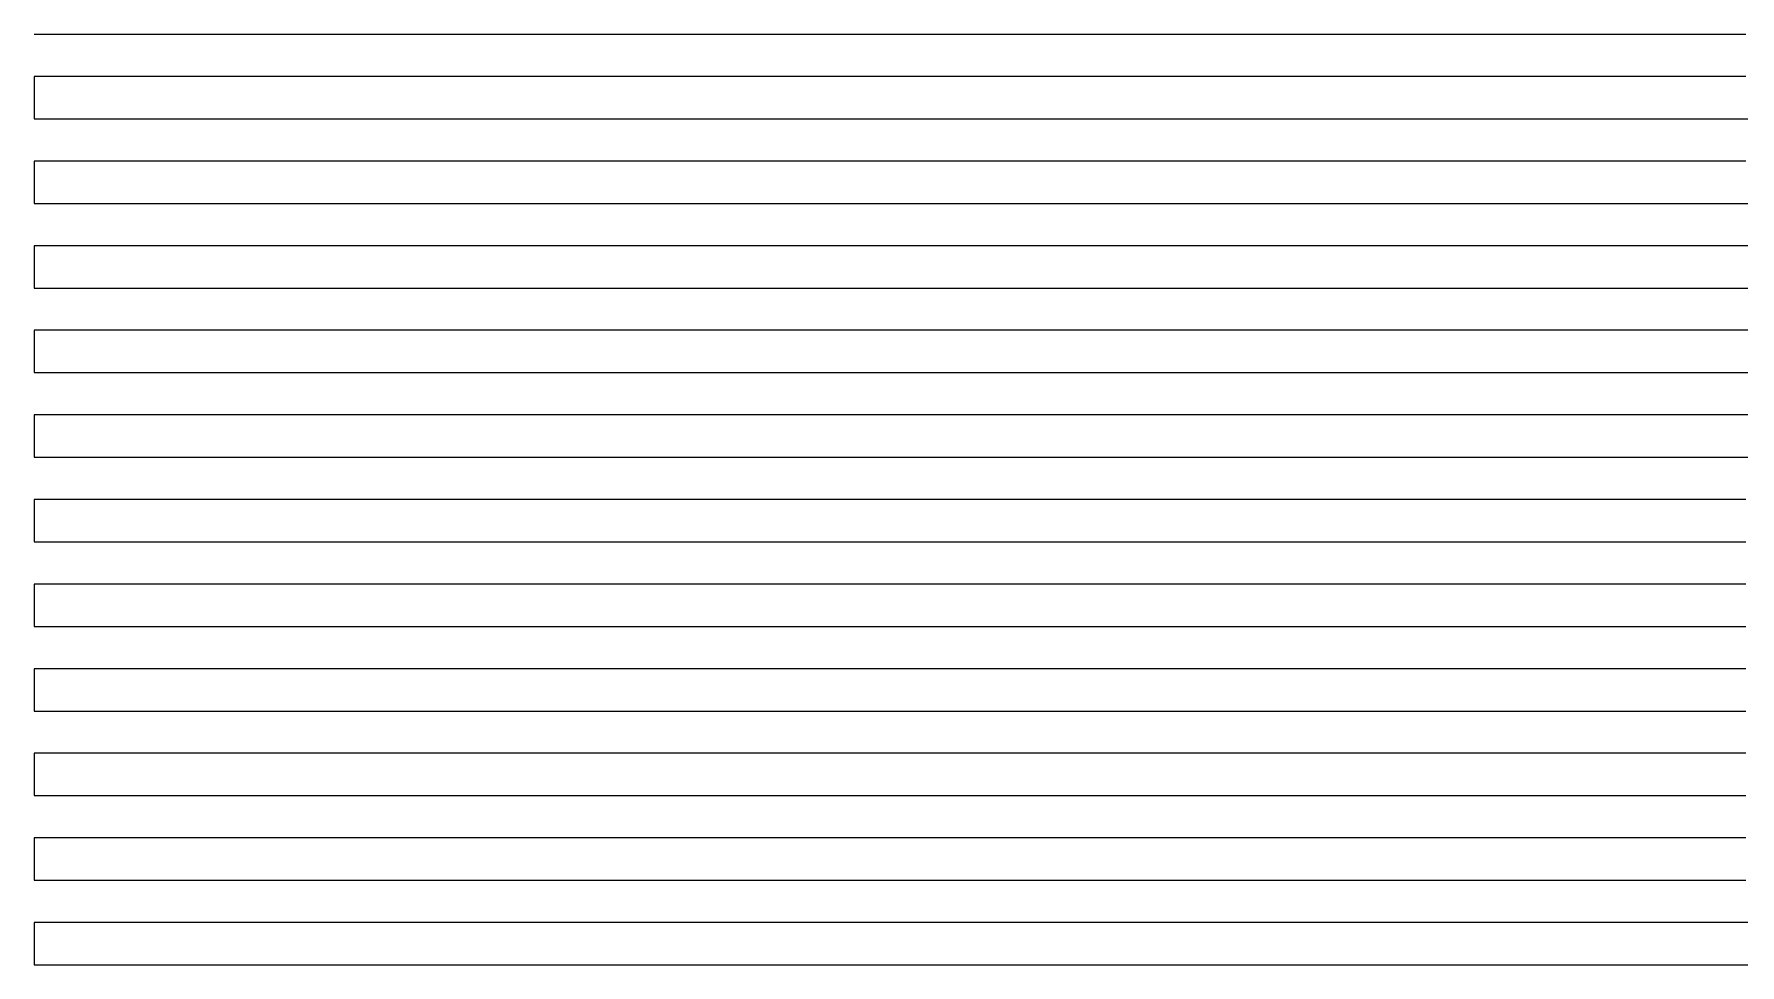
# Model space of a CAD drawing. Extents: x 20 to 170, y 60 to 234.
# Drawn here: x 20 to 57.5, y 213.53 to 234.01 of the extents above; entities that cross this region are included whole.
import ezdxf

# ---------------------------------------------------------------- set-up
doc = ezdxf.new("R2010")
doc.units = 0
doc.header["$LTSCALE"] = 0.000394
doc.layers.add('SPLINE', color=7, linetype='CONTINUOUS')

msp = doc.modelspace()

# ---------------------------------------------------------------- linework, layer by layer
at = {"layer": 'SPLINE', "color": 2}
for points in [[(20, 234.005997, -40), (27.905815, 234.005997, -40), (27.976707, 234.005997, -39.583485), (28.026337, 234.005997, -39.414444), (28.125626, 234.005997, -39.179585), (28.32177, 234.005997, -38.888344), (28.669207, 234.005997, -38.653568), (29.019009, 234.005997, -38.615948), (29.716219, 234.005997, -38.609688), (31.460461, 234.005997, -38.644108), (32.160057, 234.005997, -38.641029), (32.507484, 234.005997, -38.625347), (33.904289, 234.005997, -38.609688), (34.254089, 234.005997, -38.615948), (35.298748, 234.005997, -38.650387), (36.695564, 234.005997, -38.662949), (37.392784, 234.005997, -38.615948), (39.137024, 234.005997, -38.609688), (39.486828, 234.005997, -38.625347), (40.883621, 234.005997, -38.606567), (41.755745, 234.005997, -38.644108), (43.325081, 234.005997, -38.644108), (44.022324, 234.005997, -38.672329), (44.721901, 234.005997, -38.644108), (45.069336, 234.005997, -38.641029), (45.768921, 234.005997, -38.615948), (47.513161, 234.005997, -38.609688), (47.860573, 234.005997, -38.625347), (49.257393, 234.005997, -38.572128), (50.304405, 234.005997, -38.572128), (50.651855, 234.005997, -38.587769), (52.048649, 234.005997, -38.606567), (53.445454, 234.005997, -38.606567), (54.839912, 234.005997, -38.572128), (55.886955, 234.005997, -38.572128), (56.584152, 234.005997, -38.603428), (57.283749, 234.005997, -38.606567), (57.631187, 234.005997, -38.619068)], [(57.631187, 233.074875, -38.572128), (56.236717, 233.074875, -38.587769), (55.886955, 233.074875, -38.572128), (52.048649, 233.074875, -38.572128), (48.560173, 233.074875, -38.575249), (47.860573, 233.074875, -38.603428), (44.022324, 233.074875, -38.609688), (42.627861, 233.074875, -38.644108), (41.580833, 233.074875, -38.609688), (38.092358, 233.074875, -38.606567), (35.298748, 233.074875, -38.644108), (33.904289, 233.074875, -38.606567), (33.554504, 233.074875, -38.606567), (32.507484, 233.074875, -38.619068), (31.113033, 233.074875, -38.572128), (30.415813, 233.074875, -38.584648), (29.368792, 233.074875, -38.572128), (29.019009, 233.074875, -38.575249), (28.669207, 233.074875, -38.615948), (28.32177, 233.074875, -38.847664), (28.125626, 233.074875, -39.142025), (28.026337, 233.074875, -39.376865), (27.976707, 233.074875, -39.545925), (27.929451, 233.074875, -39.818344), (27.905815, 233.074875, -40), (20, 233.074875, -40), (20, 232.143631, -40), (27.905815, 232.143631, -40), (27.929451, 232.143631, -39.799564), (27.976707, 232.143631, -39.527145), (28.026337, 232.143631, -39.358086), (28.125626, 232.143631, -39.123245), (28.32177, 232.143631, -38.828884), (28.669207, 232.143631, -38.594028), (29.019009, 232.143631, -38.572128), (32.507484, 232.143631, -38.572128), (34.254089, 232.143631, -38.606567), (34.951309, 232.143631, -38.628529), (35.126213, 232.143631, -38.641029), (36.345772, 232.143631, -38.641029), (36.695564, 232.143631, -38.628529), (38.092358, 232.143631, -38.606567), (38.789589, 232.143631, -38.619068), (39.137024, 232.143631, -38.606567), (41.930641, 232.143631, -38.609688), (42.278061, 232.143631, -38.625347), (42.627861, 232.143631, -38.625347), (42.975304, 232.143631, -38.615948), (46.466133, 232.143631, -38.606567), (49.257393, 232.143631, -38.572128), (54.317574, 232.143631, -38.569008), (54.839912, 232.143631, -38.550209), (55.537144, 232.143631, -38.537689), (56.236717, 232.143631, -38.559589), (56.933956, 232.143631, -38.537689), (60.249893, 232.143631, -38.537689)], [(57.631187, 231.212433, -38.534527), (56.236717, 231.212433, -38.550209), (55.886955, 231.212433, -38.534527), (54.839912, 231.212433, -38.534527), (53.445454, 231.212433, -38.587769), (53.095692, 231.212433, -38.572128), (49.257393, 231.212433, -38.572128), (46.11636, 231.212433, -38.606567), (45.069336, 231.212433, -38.572128), (44.721901, 231.212433, -38.587769), (44.242104, 231.212433, -38.644108), (43.674873, 231.212433, -38.578388), (43.325081, 231.212433, -38.572128), (42.975304, 231.212433, -38.575249), (42.278061, 231.212433, -38.603428), (38.789589, 231.212433, -38.606567), (37.742561, 231.212433, -38.572128), (37.392784, 231.212433, -38.575249), (36.695564, 231.212433, -38.625347), (36.345772, 231.212433, -38.625347), (35.998344, 231.212433, -38.615948), (35.298748, 231.212433, -38.615948), (34.951309, 231.212433, -38.625347), (33.904289, 231.212433, -38.587769), (33.207077, 231.212433, -38.572128), (29.019009, 231.212433, -38.572128), (28.669207, 231.212433, -38.594028), (28.32177, 231.212433, -38.828884), (28.125626, 231.212433, -39.123245), (28.026337, 231.212433, -39.358086), (27.976707, 231.212433, -39.527145), (27.929451, 231.212433, -39.799564), (27.905815, 231.212433, -40), (20, 231.212433, -40), (20, 230.28363, -40), (27.905815, 230.28363, -40), (27.929451, 230.28363, -39.799564), (27.976707, 230.28363, -39.527145), (28.026337, 230.28363, -39.358086), (28.125626, 230.28363, -39.123245), (28.32177, 230.28363, -38.828884), (28.669207, 230.28363, -38.594028), (29.019009, 230.28363, -38.572128), (30.415813, 230.28363, -38.572128), (31.113033, 230.28363, -38.590908), (32.507484, 230.28363, -38.572128), (33.379604, 230.28363, -38.606567), (34.254089, 230.28363, -38.606567), (34.601509, 230.28363, -38.615948), (36.695564, 230.28363, -38.609688), (38.092358, 230.28363, -38.572128), (38.789589, 230.28363, -38.584648), (39.486828, 230.28363, -38.572128), (39.836601, 230.28363, -38.575249), (40.358929, 230.28363, -38.594028), (40.883621, 230.28363, -38.578388), (41.580833, 230.28363, -38.575249), (42.278061, 230.28363, -38.600307), (42.975304, 230.28363, -38.572128), (43.674873, 230.28363, -38.572128), (44.022324, 230.28363, -38.584648), (44.372093, 230.28363, -38.578388), (44.721901, 230.28363, -38.572128), (45.768921, 230.28363, -38.575249), (46.466133, 230.28363, -38.606567), (49.257393, 230.28363, -38.572128), (53.445454, 230.28363, -38.572128), (54.142704, 230.28363, -38.565849), (54.839912, 230.28363, -38.534527), (57.893524, 230.28363, -38.534527)], [(57.739895, 229.352356, -38.534527), (52.048649, 229.352356, -38.534527), (50.651855, 229.352356, -38.565849), (44.721901, 229.352356, -38.572128), (43.892323, 229.352356, -38.606567), (43.325081, 229.352356, -38.572128), (41.580833, 229.352356, -38.572128), (40.883621, 229.352356, -38.578388), (38.439804, 229.352356, -38.572128), (36.695564, 229.352356, -38.590908), (36.52066, 229.352356, -38.603428), (33.554504, 229.352356, -38.606567), (32.507484, 229.352356, -38.572128), (29.019009, 229.352356, -38.572128), (28.669207, 229.352356, -38.594028), (28.32177, 229.352356, -38.828884), (28.125626, 229.352356, -39.123245), (28.026337, 229.352356, -39.358086), (27.976707, 229.352356, -39.527145), (27.929451, 229.352356, -39.799564), (27.905815, 229.352356, -40), (20, 229.352356, -40), (20, 228.421204, -40), (27.905815, 228.421204, -40), (27.929451, 228.421204, -39.799564), (27.976707, 228.421204, -39.527145), (28.026337, 228.421204, -39.358086), (28.125626, 228.421204, -39.123245), (28.32177, 228.421204, -38.828884), (28.669207, 228.421204, -38.594028), (29.019009, 228.421204, -38.572128), (32.507484, 228.421204, -38.572128), (33.904289, 228.421204, -38.641029), (36.695564, 228.421204, -38.572128), (37.217873, 228.421204, -38.578388), (37.742561, 228.421204, -38.572128), (39.836601, 228.421204, -38.575249), (40.184036, 228.421204, -38.590908), (42.278061, 228.421204, -38.572128), (47.860573, 228.421204, -38.572128), (49.954624, 228.421204, -38.534527), (56.236717, 228.421204, -38.528309), (56.97649, 228.421204, -38.500088), (57.00013, 228.421204, -38.374847), (57.784786, 228.421204, -29.654375)], [(57.784786, 227.492325, -21.0278), (56.97649, 227.492325, -37.485569), (56.891403, 227.492325, -38.456268), (56.867783, 227.492325, -38.500088), (56.061813, 227.492325, -38.528309), (52.048649, 227.492325, -38.537689), (51.873768, 227.492325, -38.534527), (48.560173, 227.492325, -38.537689), (47.860573, 227.492325, -38.565849), (35.298748, 227.492325, -38.572128), (33.904289, 227.492325, -38.603428), (33.207077, 227.492325, -38.603428), (32.507484, 227.492325, -38.575249), (31.460461, 227.492325, -38.575249), (31.113033, 227.492325, -38.559589), (29.716219, 227.492325, -38.534527), (29.019009, 227.492325, -38.537689), (28.669207, 227.492325, -38.578388), (28.32177, 227.492325, -38.813244), (28.125626, 227.492325, -39.104404), (28.026337, 227.492325, -39.339264), (27.976707, 227.492325, -39.508385), (27.929451, 227.492325, -39.780785), (27.905815, 227.492325, -40), (20, 227.492325, -40), (20, 226.561127, -40), (27.905815, 226.561127, -40), (27.929451, 226.561127, -39.761963), (27.976707, 226.561127, -39.486423), (28.026337, 226.561127, -39.317345), (28.125626, 226.561127, -39.082523), (28.32177, 226.561127, -38.791306), (28.669207, 226.561127, -38.559589), (29.019009, 226.561127, -38.534527), (30.763241, 226.561127, -38.534527), (31.810265, 226.561127, -38.572128), (35.298748, 226.561127, -38.572128), (36.695564, 226.561127, -38.553349), (37.742561, 226.561127, -38.534527), (38.789589, 226.561127, -38.572128), (46.466133, 226.561127, -38.572128), (47.860573, 226.561127, -38.534527), (48.385292, 226.561127, -38.540787), (48.907593, 226.561127, -38.534527), (54.839912, 226.561127, -38.537689), (56.104347, 226.561127, -38.534527), (56.12801, 226.561127, -38.424927), (56.851223, 226.561127, -32.948444), (56.86541, 226.561127, -32.769943), (56.955219, 226.561127, -31.060249), (57.075764, 226.561127, -29.065695), (57.217556, 226.561127, -27.008482), (57.697361, 226.561127, -20.370241)], [(57.718632, 225.629868, -19.687605), (57.274281, 225.629868, -22.530796), (57.094662, 225.629868, -23.761372), (56.936321, 225.629868, -25.038908), (56.867783, 225.629868, -25.702726), (56.045292, 225.629868, -38.218288), (56.016914, 225.629868, -38.475048), (55.99564, 225.629868, -38.553349), (55.418957, 225.629868, -38.534527), (54.839912, 225.629868, -38.550209), (53.445454, 225.629868, -38.534527), (47.513161, 225.629868, -38.534527), (46.466133, 225.629868, -38.572128), (45.419121, 225.629868, -38.572128), (44.372093, 225.629868, -38.537689), (42.278061, 225.629868, -38.572128), (38.9645, 225.629868, -38.572128), (38.092358, 225.629868, -38.537689), (37.392784, 225.629868, -38.534527), (36.870453, 225.629868, -38.572128), (32.334938, 225.629868, -38.572128), (31.810265, 225.629868, -38.553349), (31.113033, 225.629868, -38.534527), (29.019009, 225.629868, -38.534527), (28.669207, 225.629868, -38.572128), (28.32177, 225.629868, -38.806965), (28.125626, 225.629868, -39.098145), (28.026337, 225.629868, -39.333004), (27.976707, 225.629868, -39.502106), (27.929451, 225.629868, -39.777645), (27.905815, 225.629868, -40), (20, 225.629868, -40), (20, 224.701065, -40), (27.905815, 224.701065, -40), (27.929451, 224.701065, -39.815205), (27.976707, 224.701065, -39.542805), (28.026337, 224.701065, -39.373745), (28.125626, 224.701065, -39.138905), (28.32177, 224.701065, -38.844524), (28.669207, 224.701065, -38.609688), (28.844109, 224.701065, -38.578388), (29.368792, 224.701065, -38.550209), (29.716219, 224.701065, -38.534527), (31.113033, 224.701065, -38.534527), (32.507484, 224.701065, -38.569008), (36.695564, 224.701065, -38.565849), (38.092358, 224.701065, -38.540787), (38.789589, 224.701065, -38.572128), (39.486828, 224.701065, -38.565849), (40.883621, 224.701065, -38.540787), (41.580833, 224.701065, -38.556469), (42.278061, 224.701065, -38.534527), (43.150192, 224.701065, -38.565849), (43.674873, 224.701065, -38.540787), (44.372093, 224.701065, -38.534527), (46.11636, 224.701065, -38.534527), (46.466133, 224.701065, -38.540787), (48.560173, 224.701065, -38.534527), (55.908226, 224.701065, -38.534527), (55.931847, 224.701065, -38.418728), (56.198921, 224.701065, -34.33868), (56.803967, 224.701065, -22.399296), (56.867783, 224.701065, -21.50062), (56.933956, 224.701065, -21.14366), (57.108849, 224.701065, -20.623861), (57.260113, 224.701065, -20.254383), (57.806068, 224.701065, -19.011288)], [(57.631187, 223.769867, -18.873487), (57.283749, 223.769867, -19.349445), (57.108849, 223.769867, -19.653185), (57.00013, 223.769867, -19.884903), (56.933956, 223.769867, -20.069643), (56.858315, 223.769867, -20.342041), (56.780338, 223.769867, -20.799221), (56.236717, 223.769867, -27.41864), (56.090183, 223.769867, -29.306835), (56.028728, 223.769867, -30.211733), (55.9342, 223.769867, -31.783607), (55.161335, 223.769867, -38.484447), (55.140076, 223.769867, -38.534527), (49.954624, 223.769867, -38.534527), (49.257393, 223.769867, -38.506367), (47.513161, 223.769867, -38.534527), (38.092358, 223.769867, -38.534527), (35.298748, 223.769867, -38.572128), (33.904289, 223.769867, -38.534527), (32.507484, 223.769867, -38.540787), (31.113033, 223.769867, -38.534527), (29.716219, 223.769867, -38.534527), (29.368792, 223.769867, -38.550209), (28.844109, 223.769867, -38.584648), (28.669207, 223.769867, -38.615948), (28.32177, 223.769867, -38.847664), (28.125626, 223.769867, -39.142025), (28.026337, 223.769867, -39.376865), (27.976707, 223.769867, -39.545925), (27.929451, 223.769867, -39.818344), (27.905815, 223.769867, -40), (20, 223.769867, -40), (20, 222.838623, -40), (27.905815, 222.838623, -40), (27.929451, 222.838623, -39.780785), (27.976707, 222.838623, -39.508385), (28.026337, 222.838623, -39.339264), (28.125626, 222.838623, -39.104404), (28.32177, 222.838623, -38.813244), (28.669207, 222.838623, -38.578388), (29.019009, 222.838623, -38.537689), (29.368792, 222.838623, -38.534527), (29.716219, 222.838623, -38.540787), (30.415813, 222.838623, -38.534527), (33.904289, 222.838623, -38.534527), (35.298748, 222.838623, -38.550209), (35.998344, 222.838623, -38.537689), (36.695564, 222.838623, -38.553349), (38.092358, 222.838623, -38.534527), (47.688053, 222.838623, -38.528309), (48.560173, 222.838623, -38.493828), (51.001637, 222.838623, -38.500088), (51.35144, 222.838623, -38.515747), (52.74588, 222.838623, -38.500088), (53.792881, 222.838623, -38.534527), (55.045525, 222.838623, -38.534527), (55.062077, 222.838623, -38.471909), (55.123531, 222.838623, -37.945869), (55.142429, 222.838623, -37.720428), (55.931847, 222.838623, -25.533627), (55.953106, 222.838623, -25.305046), (56.02401, 222.838623, -24.719528), (56.094921, 222.838623, -24.19973), (56.236717, 222.838623, -23.282314), (56.803967, 222.838623, -19.819143), (56.933956, 222.838623, -19.333805), (57.108849, 222.838623, -18.979967), (57.283749, 222.838623, -18.751408), (57.631187, 222.838623, -18.482107)], [(57.631187, 221.907364, -18.359989), (57.283749, 221.907364, -18.529047), (57.108849, 221.907364, -18.713827), (56.933956, 221.907364, -19.014387), (56.858315, 221.907364, -19.217945), (56.780338, 221.907364, -19.562426), (56.236717, 221.907364, -22.900274), (56.026363, 221.907364, -24.36569), (55.85384, 221.907364, -25.709026), (55.834942, 221.907364, -25.946964), (55.262974, 221.907364, -34.802139), (55.014824, 221.907364, -38.299709), (54.993542, 221.907364, -38.534527), (53.445454, 221.907364, -38.509487), (53.095692, 221.907364, -38.493828), (50.651855, 221.907364, -38.493828), (49.954624, 221.907364, -38.459408), (49.257393, 221.907364, -38.475048), (48.560173, 221.907364, -38.534527), (40.883621, 221.907364, -38.534527), (39.486828, 221.907364, -38.493828), (38.092358, 221.907364, -38.534527), (35.998344, 221.907364, -38.534527), (35.298748, 221.907364, -38.540787), (33.554504, 221.907364, -38.534527), (32.507484, 221.907364, -38.540787), (32.160057, 221.907364, -38.534527), (29.019009, 221.907364, -38.534527), (28.669207, 221.907364, -38.572128), (28.32177, 221.907364, -38.806965), (28.125626, 221.907364, -39.098145), (28.026337, 221.907364, -39.333004), (27.976707, 221.907364, -39.502106), (27.929451, 221.907364, -39.777645), (27.905815, 221.907364, -40), (20, 221.907364, -40), (20, 220.978546, -40), (27.905815, 220.978546, -40), (27.929451, 220.978546, -39.780785), (27.976707, 220.978546, -39.508385), (28.026337, 220.978546, -39.339264), (28.125626, 220.978546, -39.104404), (28.32177, 220.978546, -38.813244), (28.669207, 220.978546, -38.578388), (29.019009, 220.978546, -38.537689), (29.716219, 220.978546, -38.509487), (30.415813, 220.978546, -38.493828), (31.113033, 220.978546, -38.493828), (32.507484, 220.978546, -38.534527), (34.951309, 220.978546, -38.534527), (35.823421, 220.978546, -38.559589), (36.695564, 220.978546, -38.534527), (37.567673, 220.978546, -38.528309), (38.092358, 220.978546, -38.509487), (39.836601, 220.978546, -38.493828), (40.883621, 220.978546, -38.493828), (42.627861, 220.978546, -38.534527), (46.466133, 220.978546, -38.534527), (47.163383, 220.978546, -38.543968), (47.860573, 220.978546, -38.528309), (49.257393, 220.978546, -38.456268), (50.304405, 220.978546, -38.459408), (51.001637, 220.978546, -38.493828), (52.74588, 220.978546, -38.493828), (54.993542, 220.978546, -38.534527), (55.014824, 220.978546, -38.299709), (55.357521, 220.978546, -33.486984), (55.834942, 220.978546, -26.087864), (55.85384, 220.978546, -25.846746), (56.139832, 220.978546, -23.617311), (56.236717, 220.978546, -22.922194), (56.387993, 220.978546, -21.923338), (56.777973, 220.978546, -19.502905), (56.85598, 220.978546, -19.149065), (57.009579, 220.978546, -18.788967), (57.321552, 220.978546, -18.432009), (57.631187, 220.978546, -18.313049)], [(57.631187, 220.047363, -18.334949), (57.283749, 220.047363, -18.491528), (57.108849, 220.047363, -18.666847), (56.933956, 220.047363, -18.967447), (56.808685, 220.047363, -19.362005), (56.432899, 220.047363, -20.9965), (56.236717, 220.047363, -21.917078), (56.061813, 220.047363, -22.884634), (55.905853, 220.047363, -23.852152), (55.846745, 220.047363, -24.34691), (55.362232, 220.047363, -32.722984), (54.993542, 220.047363, -38.468788), (54.972271, 220.047363, -38.534527), (53.618, 220.047363, -38.534527), (52.74588, 220.047363, -38.500088), (52.048649, 220.047363, -38.503208), (50.651855, 220.047363, -38.456268), (49.257393, 220.047363, -38.456268), (48.907593, 220.047363, -38.471909), (48.385292, 220.047363, -38.503208), (47.860573, 220.047363, -38.493828), (46.466133, 220.047363, -38.534527), (44.372093, 220.047363, -38.534527), (43.325081, 220.047363, -38.493828), (42.278061, 220.047363, -38.509487), (41.930641, 220.047363, -38.493828), (39.137024, 220.047363, -38.493828), (38.092358, 220.047363, -38.506367), (36.695564, 220.047363, -38.553349), (35.998344, 220.047363, -38.534527), (32.507484, 220.047363, -38.528309), (32.334938, 220.047363, -38.522049), (31.810265, 220.047363, -38.487568), (31.113033, 220.047363, -38.459408), (29.19389, 220.047363, -38.525127), (28.669207, 220.047363, -38.559589), (28.32177, 220.047363, -38.791306), (28.125626, 220.047363, -39.082523), (28.026337, 220.047363, -39.317345), (27.976707, 220.047363, -39.486423), (27.929451, 220.047363, -39.761963), (27.905815, 220.047363, -40), (20, 220.047363, -40), (20, 219.116135, -40), (27.905815, 219.116135, -40), (27.929451, 219.116135, -39.743225), (27.976707, 219.116135, -39.467686), (28.026337, 219.116135, -39.298584), (28.125626, 219.116135, -39.063725), (28.32177, 219.116135, -38.775623), (28.669207, 219.116135, -38.540787), (29.019009, 219.116135, -38.500088), (29.716219, 219.116135, -38.493828), (30.763241, 219.116135, -38.456268), (31.460461, 219.116135, -38.456268), (31.810265, 219.116135, -38.468788), (32.160057, 219.116135, -38.500088), (33.207077, 219.116135, -38.459408), (34.079189, 219.116135, -38.525127), (35.298748, 219.116135, -38.534527), (35.998344, 219.116135, -38.506367), (36.695564, 219.116135, -38.493828), (41.930641, 219.116135, -38.493828), (42.278061, 219.116135, -38.509487), (43.674873, 219.116135, -38.493828), (44.372093, 219.116135, -38.493828), (45.069336, 219.116135, -38.528309), (45.768921, 219.116135, -38.500088), (48.560173, 219.116135, -38.493828), (49.257393, 219.116135, -38.456268), (51.698856, 219.116135, -38.456268), (52.048649, 219.116135, -38.475048), (53.618, 219.116135, -38.522049), (54.142704, 219.116135, -38.500088), (54.492485, 219.116135, -38.493828), (54.972271, 219.116135, -38.509487), (54.993542, 219.116135, -38.302849), (55.303173, 219.116135, -32.926502), (55.827847, 219.116135, -23.573492), (55.846745, 219.116135, -23.329294), (55.886955, 219.116135, -23.088154), (56.236717, 219.116135, -21.566378), (56.520336, 219.116135, -20.473581), (56.933956, 219.116135, -19.083305), (57.108849, 219.116135, -18.779547), (57.283749, 219.116135, -18.597967), (57.631187, 219.116135, -18.419449)], [(57.631187, 218.187302, -18.597967), (57.456276, 218.187302, -18.676228), (57.283749, 218.187302, -18.795227), (57.108849, 218.187302, -18.979967), (56.933956, 218.187302, -19.283726), (56.584152, 218.187302, -20.298223), (56.411629, 218.187302, -20.843061), (55.924751, 218.187302, -22.533936), (55.846745, 218.187302, -22.903414), (55.827847, 218.187302, -23.131954), (54.993542, 218.187302, -38.224548), (54.972271, 218.187302, -38.500088), (53.445454, 218.187302, -38.515747), (52.048649, 218.187302, -38.456268), (50.651855, 218.187302, -38.471909), (50.304405, 218.187302, -38.459408), (49.257393, 218.187302, -38.456268), (48.560173, 218.187302, -38.487568), (47.860573, 218.187302, -38.487568), (47.163383, 218.187302, -38.459408), (46.466133, 218.187302, -38.465668), (45.768921, 218.187302, -38.490707), (45.594032, 218.187302, -38.503208), (45.419121, 218.187302, -38.500088), (43.674873, 218.187302, -38.493828), (42.278061, 218.187302, -38.509487), (41.930641, 218.187302, -38.493828), (39.486828, 218.187302, -38.493828), (38.789589, 218.187302, -38.459408), (38.092358, 218.187302, -38.471909), (37.567673, 218.187302, -38.490707), (36.695564, 218.187302, -38.493828), (34.601509, 218.187302, -38.515747), (33.904289, 218.187302, -38.471909), (33.207077, 218.187302, -38.456268), (32.507484, 218.187302, -38.456268), (29.716219, 218.187302, -38.465668), (29.019009, 218.187302, -38.490707), (28.844109, 218.187302, -38.509487), (28.669207, 218.187302, -38.550209), (28.494316, 218.187302, -38.637848), (28.32177, 218.187302, -38.785046), (28.125626, 218.187302, -39.076244), (28.026337, 218.187302, -39.311104), (27.976707, 218.187302, -39.480164), (27.929451, 218.187302, -39.752605), (27.905815, 218.187302, -40), (20, 218.187302, -40), (20, 217.256088, -40), (27.905815, 217.256088, -40), (27.929451, 217.256088, -39.780785), (27.976707, 217.256088, -39.508385), (28.026337, 217.256088, -39.339264), (28.125626, 217.256088, -39.104404), (28.32177, 217.256088, -38.813244), (28.669207, 217.256088, -38.578388), (28.844109, 217.256088, -38.543968), (29.716219, 217.256088, -38.437489), (30.415813, 217.256088, -38.421829), (31.113033, 217.256088, -38.449989), (32.507484, 217.256088, -38.459408), (33.379604, 217.256088, -38.493828), (35.298748, 217.256088, -38.506367), (36.345772, 217.256088, -38.493828), (37.392784, 217.256088, -38.493828), (38.092358, 217.256088, -38.468788), (38.789589, 217.256088, -38.456268), (39.486828, 217.256088, -38.471909), (40.883621, 217.256088, -38.456268), (42.278061, 217.256088, -38.456268), (43.325081, 217.256088, -38.493828), (46.203796, 217.256088, -38.493828), (46.466133, 217.256088, -38.475048), (47.163383, 217.256088, -38.456268), (47.860573, 217.256088, -38.456268), (48.560173, 217.256088, -38.431229), (48.907593, 217.256088, -38.421829), (49.954624, 217.256088, -38.456268), (52.048649, 217.256088, -38.456268), (53.095692, 217.256088, -38.493828), (54.577564, 217.256088, -38.493828), (54.948631, 217.256088, -37.770527), (54.972271, 217.256088, -37.632748), (55.286587, 217.256088, -31.877527), (55.376419, 217.256088, -30.330711), (55.761673, 217.256088, -24.24045), (55.839649, 217.256088, -23.028654), (55.87986, 217.256088, -22.762476), (55.920017, 217.256088, -22.593416), (56.137459, 217.256088, -21.841938), (56.300556, 217.256088, -21.31584), (56.933956, 217.256088, -19.462185), (57.108849, 217.256088, -19.161585), (57.283749, 217.256088, -18.983088), (57.631187, 217.256088, -18.810867)], [(57.631187, 216.324844, -18.835947), (57.283749, 216.324844, -19.086445), (57.108849, 216.324844, -19.271185), (56.933956, 216.324844, -19.574905), (56.257999, 216.324844, -21.857557), (56.135105, 216.324844, -22.295956), (55.915302, 216.324844, -23.144514), (55.85384, 216.324844, -23.448252), (55.834942, 216.324844, -23.639252), (55.270084, 216.324844, -32.419228), (54.927349, 216.324844, -37.394772), (54.563396, 216.324844, -38.287189), (54.468849, 216.324844, -38.475048), (54.447594, 216.324844, -38.493828), (53.095692, 216.324844, -38.493828), (52.048649, 216.324844, -38.459408), (50.651855, 216.324844, -38.456268), (49.954624, 216.324844, -38.449989), (49.257393, 216.324844, -38.421829), (48.560173, 216.324844, -38.418728), (46.813576, 216.324844, -38.481327), (46.11636, 216.324844, -38.459408), (45.768921, 216.324844, -38.459408), (45.069336, 216.324844, -38.515747), (43.325081, 216.324844, -38.456268), (40.883621, 216.324844, -38.456268), (39.486828, 216.324844, -38.475048), (39.137024, 216.324844, -38.490707), (37.392784, 216.324844, -38.503208), (36.695564, 216.324844, -38.493828), (35.998344, 216.324844, -38.500088), (34.951309, 216.324844, -38.515747), (34.254089, 216.324844, -38.493828), (33.207077, 216.324844, -38.459408), (32.507484, 216.324844, -38.475048), (31.810265, 216.324844, -38.453148), (31.460461, 216.324844, -38.424927), (29.716219, 216.324844, -38.418728), (29.019009, 216.324844, -38.431229), (28.844109, 216.324844, -38.453148), (28.669207, 216.324844, -38.493828), (28.32177, 216.324844, -38.738045), (28.125626, 216.324844, -39.029243), (28.026337, 216.324844, -39.264145), (27.976707, 216.324844, -39.433205), (27.929451, 216.324844, -39.708744), (27.905815, 216.324844, -40), (20, 216.324844, -40), (20, 215.393738, -40), (27.905815, 215.393738, -40), (27.929451, 215.393738, -39.646103), (27.976707, 215.393738, -39.373745), (28.026337, 215.393738, -39.204624), (28.125626, 215.393738, -38.969784), (28.32177, 215.393738, -38.678543), (28.669207, 215.393738, -38.443748), (29.019009, 215.393738, -38.418728), (31.113033, 215.393738, -38.418728), (32.507484, 215.393738, -38.456268), (34.951309, 215.393738, -38.459408), (36.695564, 215.393738, -38.518867), (37.045334, 215.393738, -38.515747), (37.392784, 215.393738, -38.500088), (37.742561, 215.393738, -38.493828), (38.092358, 215.393738, -38.506367), (39.311905, 215.393738, -38.490707), (39.486828, 215.393738, -38.481327), (40.53384, 215.393738, -38.449989), (40.883621, 215.393738, -38.434307), (41.580833, 215.393738, -38.421829), (42.627861, 215.393738, -38.456268), (43.674873, 215.393738, -38.456268), (44.547005, 215.393738, -38.493828), (44.894432, 215.393738, -38.490707), (45.069336, 215.393738, -38.481327), (46.466133, 215.393738, -38.456268), (53.445454, 215.393738, -38.456268), (54.381393, 215.393738, -38.490707), (54.405029, 215.393738, -38.443748), (54.927349, 215.393738, -36.593151), (54.948631, 215.393738, -36.348953), (55.331532, 215.393738, -30.765951), (55.492252, 215.393738, -28.577217), (55.834942, 215.393738, -24.23419), (55.875103, 215.393738, -23.905392), (55.915302, 215.393738, -23.711252), (56.236717, 215.393738, -22.424335), (56.933956, 215.393738, -19.831663), (57.108849, 215.393738, -19.506025), (57.283749, 215.393738, -19.289986), (57.631187, 215.393738, -18.964327)], [(57.980968, 214.464798, -18.782707), (57.456276, 214.464798, -19.424625), (57.283749, 214.464798, -19.668865), (57.108849, 214.464798, -19.953823), (56.933956, 214.464798, -20.298223), (56.846489, 214.464798, -20.561241), (56.236717, 214.464798, -23.069374), (55.929459, 214.464798, -24.35943), (55.868008, 214.464798, -24.65065), (55.837296, 214.464798, -24.898008), (55.253525, 214.464798, -32.297127), (55.147152, 214.464798, -33.70932), (54.986446, 214.464798, -36.060917), (54.962822, 214.464798, -36.339531), (54.360138, 214.464798, -38.471909), (53.901619, 214.464798, -38.456268), (52.048649, 214.464798, -38.421829), (50.651855, 214.464798, -38.421829), (49.257393, 214.464798, -38.456268), (45.768921, 214.464798, -38.456268), (45.069336, 214.464798, -38.487568), (44.372093, 214.464798, -38.456268), (43.499992, 214.464798, -38.456268), (42.975304, 214.464798, -38.437489), (42.278061, 214.464798, -38.418728), (40.883621, 214.464798, -38.421829), (39.137024, 214.464798, -38.490707), (38.439804, 214.464798, -38.493828), (36.695564, 214.464798, -38.515747), (36.345772, 214.464798, -38.509487), (35.998344, 214.464798, -38.487568), (35.298748, 214.464798, -38.456268), (32.682384, 214.464798, -38.456268), (31.460461, 214.464798, -38.418728), (29.019009, 214.464798, -38.418728), (28.669207, 214.464798, -38.471909), (28.494316, 214.464798, -38.559589), (28.32177, 214.464798, -38.709885), (28.125626, 214.464798, -38.997944), (28.026337, 214.464798, -39.239044), (27.976707, 214.464798, -39.408165), (27.929451, 214.464798, -39.680565), (27.905815, 214.464798, -40), (20, 214.464798, -40), (20, 213.533569, -40), (27.905815, 213.533569, -40), (27.929451, 213.533569, -39.708744), (27.976707, 213.533569, -39.433205), (28.026337, 213.533569, -39.264145), (28.125626, 213.533569, -39.026123), (28.32177, 213.533569, -38.738045), (28.669207, 213.533569, -38.503208), (29.019009, 213.533569, -38.459408), (29.456257, 213.533569, -38.459408), (29.716219, 213.533569, -38.437489), (30.415813, 213.533569, -38.418728), (32.160057, 213.533569, -38.421829), (33.207077, 213.533569, -38.456268), (35.298748, 213.533569, -38.456268), (35.998344, 213.533569, -38.468788), (36.695564, 213.533569, -38.459408), (38.092358, 213.533569, -38.471909), (39.137024, 213.533569, -38.456268), (40.184036, 213.533569, -38.456268), (40.883621, 213.533569, -38.431229), (41.930641, 213.533569, -38.418728), (42.278061, 213.533569, -38.418728), (43.674873, 213.533569, -38.453148), (46.466133, 213.533569, -38.456268), (47.860573, 213.533569, -38.421829), (48.647629, 213.533569, -38.443748), (49.257393, 213.533569, -38.424927), (52.39846, 213.533569, -38.418728), (53.095692, 213.533569, -38.421829), (54.317574, 213.533569, -38.471909), (54.492485, 213.533569, -38.471909), (54.972271, 213.533569, -38.459408), (54.993542, 213.533569, -38.371708), (55.303173, 213.533569, -33.9254), (55.846745, 213.533569, -25.668306), (55.868008, 213.533569, -25.483566), (55.924751, 213.533569, -25.123468), (56.080753, 213.533569, -24.37509), (56.846489, 213.533569, -21.099819), (56.933956, 213.533569, -20.833681), (57.305031, 213.533569, -20.057123), (57.980968, 213.533569, -18.851627)]]:
    msp.add_polyline3d(points, dxfattribs=at)

doc.saveas('drawing.dxf')
